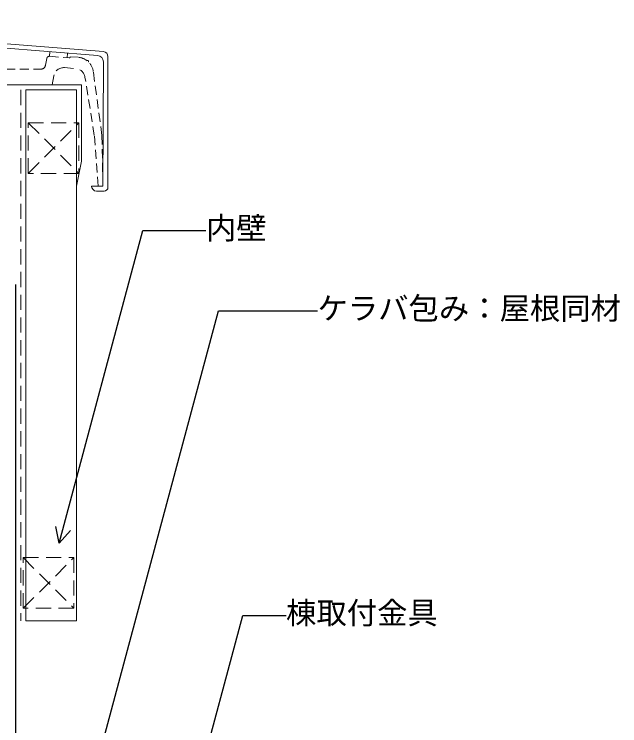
# Model space of a CAD drawing. Units: millimetres at full size, sheet at 1:3; details may follow other scales. Extents: x -1262 to 3778, y -891 to 1036.
# Drawn here: x 1732.4 to 1971.9, y 375.6 to 657 of the extents above; entities that cross this region are included whole.
import ezdxf
from ezdxf.enums import TextEntityAlignment as Align

# ---------------------------------------------------------------- set-up
doc = ezdxf.new("R2010")
doc.units = ezdxf.units.MM
doc.header["$LTSCALE"] = 3
doc.linetypes.add('DASHED1', pattern=[1.8, 1.2, -0.6])
doc.linetypes.add('DASHED2', pattern=[3, 2, -1])
for name, color, linetype, lineweight in [('0-6_名称1', 5, 'Continuous', 25), ('1-1_水切1', 134, 'Continuous', 30), ('1-5_捨て笠木', 3, 'Continuous', 9), ('3-1_面戸', 7, 'DASHED2', 5), ('3-D_防水シート', 3, 'DASHED2', 9), ('4-A_笠木（別途）', 2, 'DASHED1', 18), ('4-B_外壁（別途1）', 2, 'Continuous', 18)]:
    doc.layers.add(name, color=color, linetype=linetype, lineweight=lineweight)
doc.styles.add('ＭＳ ゴシック', font='')
doc.styles.get('ＭＳ ゴシック').set_extended_font_data('MS Gothic')

msp = doc.modelspace()

# ---------------------------------------------------------------- linework, layer by layer
at = {"layer": '0-6_名称1'}
for q in [(1748.88, 454.447), (1754.676, 452.894)]:
    msp.add_line((1750.225, 447.875), q, dxfattribs=at)
for points in [[(1750.225, 447.875), (1783.335, 571.445), (1808.235, 571.445)], [(1763.173, 352.858), (1813.232, 539.682), (1852.345, 539.682)], [(1804.534, 350.858), (1822.845, 419.199), (1839.918, 419.199)]]:
    msp.add_lwpolyline(points, dxfattribs=at)
at = {"layer": '1-1_水切1'}
msp.add_line((1733.005, 550.154), (1733.005, 352.858), dxfattribs=at)
at = {"layer": '1-5_捨て笠木'}
msp.add_lwpolyline([(1757.005, 589.091), (1759.005, 598.889), (1759.005, 629.091), (1581.005, 629.091), (1581.005, 598.889), (1583.005, 589.091)], dxfattribs=at)
at = {"layer": '3-1_面戸'}
for p, q in [((1738.005, 594.091), (1758.005, 614.091)), ((1738.005, 614.091), (1758.005, 594.091)), ((1736.005, 422.091), (1756.005, 442.091)), ((1736.005, 442.091), (1756.005, 422.091))]:
    msp.add_line(p, q, dxfattribs=at)
for points in [[(1738.005, 594.091), (1738.005, 614.091), (1758.005, 614.091), (1758.005, 594.091)], [(1736.005, 422.091), (1736.005, 442.091), (1756.005, 442.091), (1756.005, 422.091)]]:
    msp.add_lwpolyline(points, close=True, dxfattribs=at)
at = {"layer": '3-D_防水シート'}
msp.add_line((1735.005, 627.091), (1735.005, 417.091), dxfattribs=at)
at = {"layer": '4-A_笠木（別途）', "linetype": 'Continuous'}
for p, q in [((1582.855, 657.048), (1767.749, 642.307)), ((1582.144, 655.299), (1765.395, 640.688)), ((1769.505, 640.321), (1769.505, 588.591)), ((1767.505, 589.091), (1767.697, 638.187)), ((1763.005, 589.091), (1767.505, 589.091)), ((1765.005, 587.091), (1768.005, 587.091))]:
    msp.add_line(p, q, dxfattribs=at)
at = {"layer": '4-A_笠木（別途）'}
for p, q in [((1746.396, 640.4), (1746.537, 642.192)), ((1745.335, 639.593), (1744.818, 636.912)), ((1746.396, 640.4), (1754.181, 639.786)), ((1753.374, 639.849), (1753.515, 641.636)), ((1754.505, 640.262), (1757.773, 640.004)), ((1754.505, 640.085), (1754.505, 640.262)), ((1669.805, 635.291), (1742.854, 635.291)), ((1752.319, 635.92), (1756.784, 635.568)), ((1767.105, 609.091), (1763.704, 634.39)), ((1748.077, 632.691), (1747.382, 629.091)), ((1764.105, 609.091), (1760.419, 632.21)), ((1579.522, 629.091), (1747.382, 629.091)), ((1765.605, 589.091), (1764.105, 609.091))]:
    msp.add_line(p, q, dxfattribs=at)
msp.add_lwpolyline([(1767.105, 609.091), (1767.505, 589.091), (1765.005, 589.091)], dxfattribs=at)
at = {"layer": '4-A_笠木（別途）', "linetype": 'Continuous'}
for centre, radius, start, end in [((1767.505, 640.321), 2, 0, 82.99062), ((1765.197, 638.196), 2.5, 359.77619, 85.44162), ((1765.005, 589.091), 2, 180, 270), ((1768.005, 588.591), 1.5, 270, 0)]:
    msp.add_arc(centre, radius, start, end, dxfattribs=at)
at = {"layer": '4-A_笠木（別途）'}
for centre, radius, start, end in [((1746.317, 639.403), 1, 85.48683, 169.07299), ((1754.205, 640.085), 0.3, 265.48683, 0), ((1757.262, 633.524), 6.5, 51.89494, 85.48683), ((1742.854, 637.291), 2, 270, 349.07299), ((1761.505, 638.448), 0.3, 317.92796, 140.57261), ((1757.262, 633.524), 6.5, 7.65616, 46.60563), ((1752.004, 631.933), 4, 85.48683, 169.07299), ((1756.469, 631.58), 4, 9.05822, 85.48683)]:
    msp.add_arc(centre, radius, start, end, dxfattribs=at)
at = {"layer": '4-B_外壁（別途1）'}
for p, q in [((1737.005, 627.091), (1757.005, 627.091)), ((1737.005, 627.091), (1737.005, 417.091)), ((1757.005, 627.091), (1757.005, 417.091)), ((1737.005, 417.091), (1757.005, 417.091))]:
    msp.add_line(p, q, dxfattribs=at)

# ---------------------------------------------------------------- texts
at = {"layer": '0-6_名称1', "style": 'ＭＳ ゴシック'}
for s, p in [('内壁', (1808.235, 565.445)), ('ケラバ包み：屋根同材', (1852.345, 533.682)), ('棟取付金具', (1839.918, 413.199))]:
    msp.add_text(s, height=8.798, dxfattribs=at).set_placement(p, align=Align.BOTTOM_LEFT)

doc.saveas('drawing.dxf')
